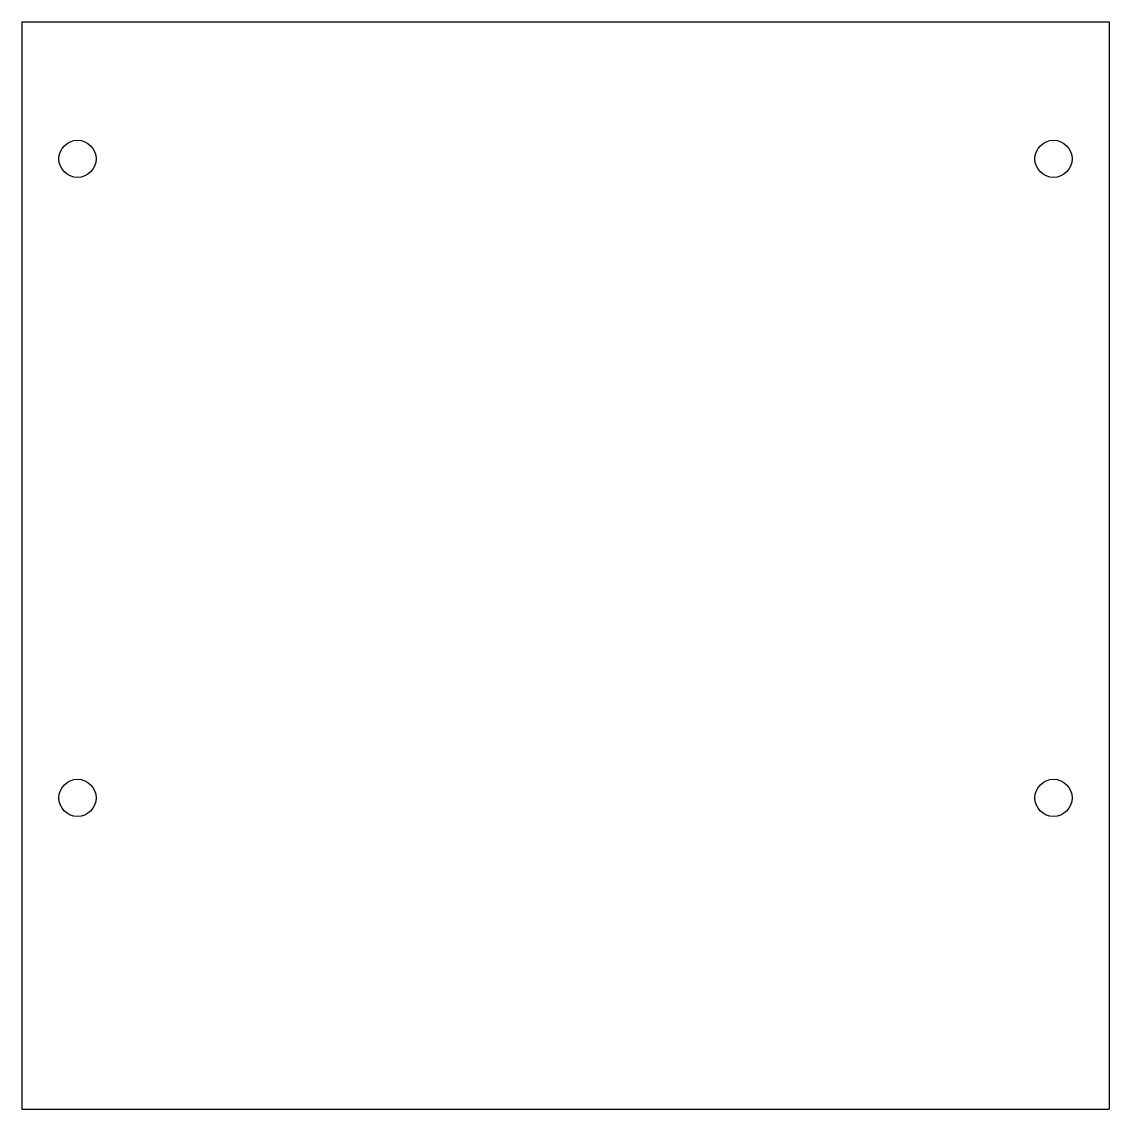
# Model space of a CAD drawing. Extents: x -46.8 to 46.8, y 3.2 to 96.8.
import ezdxf

# ---------------------------------------------------------------- set-up
doc = ezdxf.new("R2010")
doc.units = 0
doc.header["$MEASUREMENT"] = 0
doc.layers.add('VISIBLE', color=7, linetype='CONTINUOUS')

msp = doc.modelspace()

# ---------------------------------------------------------------- linework, layer by layer
at = {"layer": 'VISIBLE'}
for p, q in [((-46.8, 96.8), (46.8, 96.8)), ((-46.8, 96.8), (-46.8, 3.2)), ((46.8, 96.8), (46.8, 3.2)), ((-46.8, 3.2), (46.8, 3.2))]:
    msp.add_line(p, q, dxfattribs=at)
for centre in [(-42, 85), (42, 85), (-42, 30), (42, 30)]:
    msp.add_circle(centre, 1.6, dxfattribs=at)

doc.saveas('drawing.dxf')
